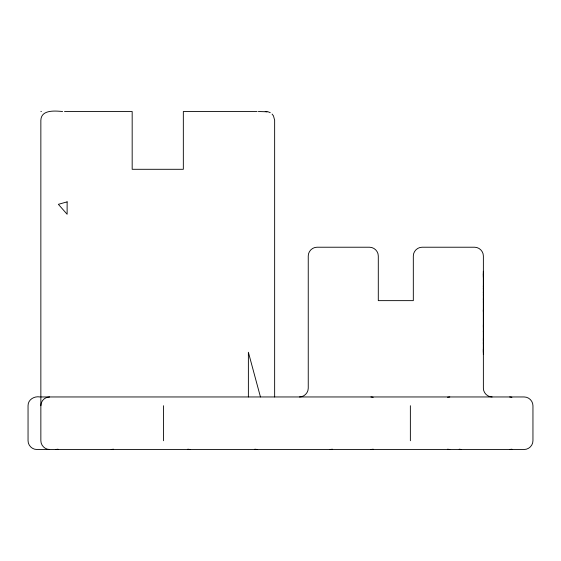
<?xml version="1.0" encoding="UTF-8"?>
<svg xmlns="http://www.w3.org/2000/svg" width="561" height="561" viewBox="0 0 561 561"><rect width="100%" height="100%" fill="white"/><g stroke="black" fill="none" stroke-linecap="round" stroke-linejoin="round"><path stroke-width="0.84" d="M248.376 396.957L248.376 352.259L260.451 396.957M274.645 396.957L274.645 120.264L273.473 115.882L272.078 114.072M483.372 352.546L483.365 348.942M483.365 348.171L483.372 271.272L483.372 275.325M483.365 289.231L483.372 287.947M483.372 277.667L483.372 273.544M483.365 312.035L483.372 310.254M483.372 354.566L483.365 347.841M483.365 293.01L483.372 291.832M483.372 273.789L483.372 276.896M483.365 302.267L483.372 301.699M299.49 396.957C304.174 396.985 308.277 392.889 308.248 388.198L308.248 255.984C308.213 251.3 312.316 247.198 317 247.226L369.538 247.226C374.222 247.198 378.324 251.3 378.296 255.984L378.296 300.64L413.317 300.64L413.317 255.984C413.289 251.3 417.391 247.198 422.075 247.226L474.613 247.226C479.297 247.198 483.4 251.3 483.372 255.984L483.372 388.198C483.337 392.889 487.439 396.985 492.123 396.957M447.524 397.258L449.796 396.957M55.742 449.494L58.007 449.193M111.204 449.494L113.476 449.193M330.134 449.494L332.4 449.193M370.933 449.494L373.205 449.193M509.64 449.494L511.905 449.193M40.855 111.506L41.423 111.506M62.608 111.506C55.301 110.924 41.233 109.332 40.855 120.264L40.855 440.736C40.827 445.42 44.922 449.522 49.613 449.494M64.494 111.506L132.172 111.506L132.172 169.296L183.335 169.296L183.335 111.506L257.092 111.506M258.362 111.506L267.429 111.807L265.22 111.506M39.957 396.957C34.368 395.877 27.945 399.579 28.05 405.715L28.05 440.736C28.022 445.427 32.117 449.522 36.809 449.494L524.191 449.494C528.883 449.522 532.978 445.42 532.95 440.736L532.95 405.715C532.978 401.024 528.883 396.929 524.191 396.957L40.855 396.957M370.933 396.957L373.205 397.258M447.524 449.193L449.796 449.494M187.795 449.193L190.067 449.494M509.64 396.957L511.905 397.258M459.214 449.193L461.479 449.494M254.862 449.193L257.134 449.494M268.151 111.807L270.269 112.677M483.365 294.469L483.372 295.416M483.365 331.004L483.372 331.979M483.372 344.054L483.365 342.301M483.365 298.515L483.372 300.065M483.372 311.222L483.365 309.546M483.365 349.131L483.372 352.476M483.365 285.752L483.372 287.113M483.365 324.798L483.372 327.287M483.365 338.43L483.372 341.172M410.364 405.715L410.364 440.736M163.44 405.715L163.44 440.736M40.855 405.715A8.759 8.759 0 0 1 49.62 396.957M67.124 201.869L58.365 204.323L67.124 214.246L67.124 201.869"/></g></svg>
